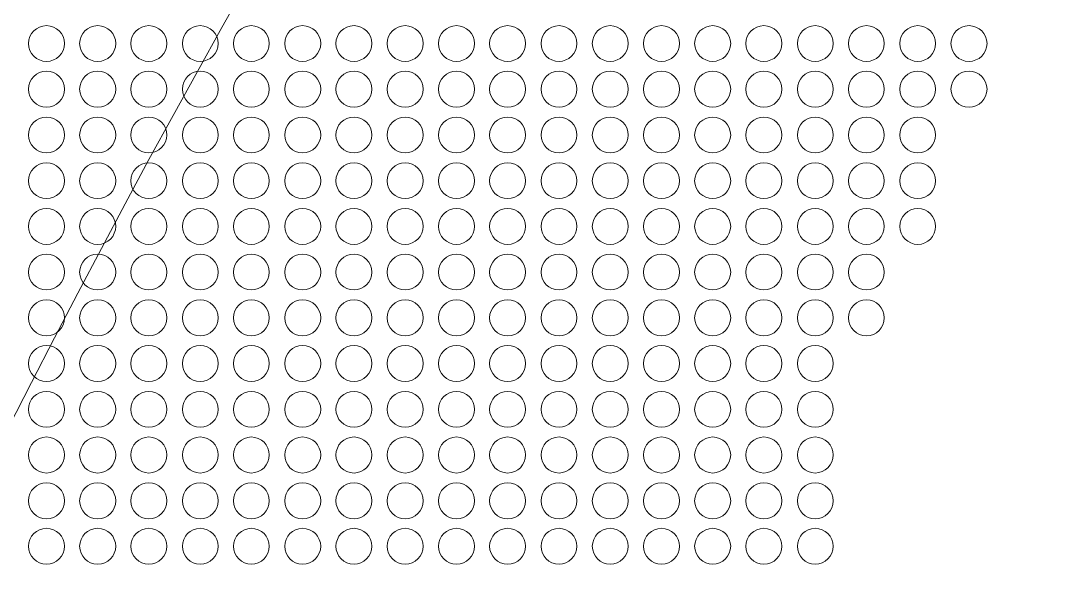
# Model space of a CAD drawing. Header units: inches. Extents: x 243 to 900, y -519 to -86.
# Drawn here: x 422 to 472.1, y -365.4 to -339 of the extents above; entities that cross this region are included whole.
import ezdxf

# ---------------------------------------------------------------- set-up
doc = ezdxf.new("R2010")
doc.units = ezdxf.units.IN
doc.header["$MEASUREMENT"] = 0
doc.layers.add('Layer 1', color=7, linetype='Continuous')

# ---------------------------------------------------------------- blocks, each defined once
blk = doc.blocks.new('block 3')
at = {"layer": 'Layer 1', "lineweight": 0}
blk.add_open_spline([(898.138, -484.267), (898.138, -494.991), (889.368, -503.763), (878.645, -503.763), (878.645, -503.763), (266.12, -503.763), (266.12, -503.763), (255.397, -503.763), (246.624, -494.991), (246.624, -484.267), (246.624, -484.267), (246.624, -108.507), (246.624, -108.507), (246.624, -97.783), (255.397, -89.011), (266.12, -89.011), (266.12, -89.011), (878.645, -89.011), (878.645, -89.011), (889.368, -89.011), (898.138, -97.783), (898.138, -108.507), (898.138, -108.507), (898.138, -484.267), (898.138, -484.267)], degree=3, knots=[0, 0, 0, 0, 1, 1, 1, 2, 2, 2, 3, 3, 3, 4, 4, 4, 5, 5, 5, 6, 6, 6, 7, 7, 7, 8, 8, 8, 8], dxfattribs=at)
blk = doc.blocks.new('block 2')
at = {"layer": 'Layer 1'}
blk.add_blockref('block 3', (0, 0), dxfattribs=at)
blk = doc.blocks.new('block 97')
at = {"layer": 'Layer 1', "lineweight": 0}
for points in [[(424.137, -340.055), (424.137, -340.543), (423.744, -340.924), (423.27, -340.924), (422.781, -340.924), (422.401, -340.543), (422.401, -340.055), (422.401, -339.581), (422.781, -339.2), (423.27, -339.2), (423.744, -339.2), (424.137, -339.581), (424.137, -340.055)], [(426.612, -340.055), (426.612, -340.543), (426.231, -340.924), (425.742, -340.924), (425.253, -340.924), (424.872, -340.543), (424.872, -340.055), (424.872, -339.581), (425.253, -339.2), (425.742, -339.2), (426.231, -339.2), (426.612, -339.581), (426.612, -340.055)], [(429.084, -340.055), (429.084, -340.543), (428.701, -340.924), (428.211, -340.924), (427.741, -340.924), (427.344, -340.543), (427.344, -340.055), (427.344, -339.581), (427.741, -339.2), (428.211, -339.2), (428.701, -339.2), (429.084, -339.581), (429.084, -340.055)], [(431.556, -340.055), (431.556, -340.543), (431.173, -340.924), (430.686, -340.924), (430.213, -340.924), (429.832, -340.543), (429.832, -340.055), (429.832, -339.581), (430.213, -339.2), (430.686, -339.2), (431.173, -339.2), (431.556, -339.581), (431.556, -340.055)], [(434.028, -340.055), (434.028, -340.543), (433.645, -340.924), (433.156, -340.924), (432.685, -340.924), (432.304, -340.543), (432.304, -340.055), (432.304, -339.581), (432.685, -339.2), (433.156, -339.2), (433.645, -339.2), (434.028, -339.581), (434.028, -340.055)], [(436.513, -340.055), (436.513, -340.543), (436.119, -340.924), (435.628, -340.924), (435.16, -340.924), (434.774, -340.543), (434.774, -340.055), (434.774, -339.581), (435.16, -339.2), (435.628, -339.2), (436.119, -339.2), (436.513, -339.581), (436.513, -340.055)], [(438.985, -340.055), (438.985, -340.543), (438.589, -340.924), (438.118, -340.924), (437.629, -340.924), (437.246, -340.543), (437.246, -340.055), (437.246, -339.581), (437.629, -339.2), (438.118, -339.2), (438.589, -339.2), (438.985, -339.581), (438.985, -340.055)], [(441.457, -340.055), (441.457, -340.543), (441.061, -340.924), (440.59, -340.924), (440.114, -340.924), (439.72, -340.543), (439.72, -340.055), (439.72, -339.581), (440.114, -339.2), (440.59, -339.2), (441.061, -339.2), (441.457, -339.581), (441.457, -340.055)], [(443.932, -340.055), (443.932, -340.543), (443.549, -340.924), (443.059, -340.924), (442.589, -340.924), (442.19, -340.543), (442.19, -340.055), (442.19, -339.581), (442.589, -339.2), (443.059, -339.2), (443.549, -339.2), (443.932, -339.581), (443.932, -340.055)], [(446.404, -340.055), (446.404, -340.543), (446.021, -340.924), (445.534, -340.924), (445.061, -340.924), (444.664, -340.543), (444.664, -340.055), (444.664, -339.581), (445.061, -339.2), (445.534, -339.2), (446.021, -339.2), (446.404, -339.581), (446.404, -340.055)], [(448.873, -340.055), (448.873, -340.543), (448.493, -340.924), (448.019, -340.924), (447.53, -340.924), (447.15, -340.543), (447.15, -340.055), (447.15, -339.581), (447.53, -339.2), (448.019, -339.2), (448.493, -339.2), (448.873, -339.581), (448.873, -340.055)], [(451.361, -340.055), (451.361, -340.543), (450.964, -340.924), (450.491, -340.924), (450.005, -340.924), (449.624, -340.543), (449.624, -340.055), (449.624, -339.581), (450.005, -339.2), (450.491, -339.2), (450.964, -339.2), (451.361, -339.581), (451.361, -340.055)], [(453.836, -340.055), (453.836, -340.543), (453.436, -340.924), (452.966, -340.924), (452.493, -340.924), (452.093, -340.543), (452.093, -340.055), (452.093, -339.581), (452.493, -339.2), (452.966, -339.2), (453.436, -339.2), (453.836, -339.581), (453.836, -340.055)], [(456.305, -340.055), (456.305, -340.543), (455.909, -340.924), (455.435, -340.924), (454.962, -340.924), (454.565, -340.543), (454.565, -340.055), (454.565, -339.581), (454.962, -339.2), (455.435, -339.2), (455.909, -339.2), (456.305, -339.581), (456.305, -340.055)], [(458.777, -340.055), (458.777, -340.543), (458.394, -340.924), (457.907, -340.924), (457.437, -340.924), (457.037, -340.543), (457.037, -340.055), (457.037, -339.581), (457.437, -339.2), (457.907, -339.2), (458.394, -339.2), (458.777, -339.581), (458.777, -340.055)], [(461.249, -340.055), (461.249, -340.543), (460.871, -340.924), (460.382, -340.924), (459.906, -340.924), (459.525, -340.543), (459.525, -340.055), (459.525, -339.581), (459.906, -339.2), (460.382, -339.2), (460.871, -339.2), (461.249, -339.581), (461.249, -340.055)], [(463.719, -340.055), (463.719, -340.543), (463.338, -340.924), (462.867, -340.924), (462.378, -340.924), (461.997, -340.543), (461.997, -340.055), (461.997, -339.581), (462.378, -339.2), (462.867, -339.2), (463.338, -339.2), (463.719, -339.581), (463.719, -340.055)], [(466.193, -340.055), (466.193, -340.543), (465.815, -340.924), (465.339, -340.924), (464.853, -340.924), (464.472, -340.543), (464.472, -340.055), (464.472, -339.581), (464.853, -339.2), (465.339, -339.2), (465.815, -339.2), (466.193, -339.581), (466.193, -340.055)], [(468.681, -340.055), (468.681, -340.543), (468.284, -340.924), (467.811, -340.924), (467.322, -340.924), (466.941, -340.543), (466.941, -340.055), (466.941, -339.581), (467.322, -339.2), (467.811, -339.2), (468.284, -339.2), (468.681, -339.581), (468.681, -340.055)]]:
    blk.add_open_spline(points, degree=3, knots=[0, 0, 0, 0, 1, 1, 1, 2, 2, 2, 3, 3, 3, 4, 4, 4, 4], dxfattribs=at)
blk = doc.blocks.new('block 98')
at = {"layer": 'Layer 1', "lineweight": 0}
for points in [[(424.137, -342.266), (424.137, -342.739), (423.744, -343.137), (423.27, -343.137), (422.781, -343.137), (422.401, -342.739), (422.401, -342.266), (422.401, -341.792), (422.781, -341.397), (423.27, -341.397), (423.744, -341.397), (424.137, -341.792), (424.137, -342.266)], [(426.612, -342.266), (426.612, -342.739), (426.231, -343.137), (425.742, -343.137), (425.253, -343.137), (424.872, -342.739), (424.872, -342.266), (424.872, -341.792), (425.253, -341.397), (425.742, -341.397), (426.231, -341.397), (426.612, -341.792), (426.612, -342.266)], [(429.084, -342.266), (429.084, -342.739), (428.701, -343.137), (428.211, -343.137), (427.741, -343.137), (427.344, -342.739), (427.344, -342.266), (427.344, -341.792), (427.741, -341.397), (428.211, -341.397), (428.701, -341.397), (429.084, -341.792), (429.084, -342.266)], [(431.556, -342.266), (431.556, -342.739), (431.173, -343.137), (430.686, -343.137), (430.213, -343.137), (429.832, -342.739), (429.832, -342.266), (429.832, -341.792), (430.213, -341.397), (430.686, -341.397), (431.173, -341.397), (431.556, -341.792), (431.556, -342.266)], [(434.028, -342.266), (434.028, -342.739), (433.645, -343.137), (433.156, -343.137), (432.685, -343.137), (432.304, -342.739), (432.304, -342.266), (432.304, -341.792), (432.685, -341.397), (433.156, -341.397), (433.645, -341.397), (434.028, -341.792), (434.028, -342.266)], [(436.513, -342.266), (436.513, -342.739), (436.119, -343.137), (435.628, -343.137), (435.16, -343.137), (434.774, -342.739), (434.774, -342.266), (434.774, -341.792), (435.16, -341.397), (435.628, -341.397), (436.119, -341.397), (436.513, -341.792), (436.513, -342.266)], [(438.985, -342.266), (438.985, -342.739), (438.589, -343.137), (438.118, -343.137), (437.629, -343.137), (437.246, -342.739), (437.246, -342.266), (437.246, -341.792), (437.629, -341.397), (438.118, -341.397), (438.589, -341.397), (438.985, -341.792), (438.985, -342.266)], [(441.457, -342.266), (441.457, -342.739), (441.061, -343.137), (440.59, -343.137), (440.114, -343.137), (439.72, -342.739), (439.72, -342.266), (439.72, -341.792), (440.114, -341.397), (440.59, -341.397), (441.061, -341.397), (441.457, -341.792), (441.457, -342.266)], [(443.932, -342.266), (443.932, -342.739), (443.549, -343.137), (443.059, -343.137), (442.589, -343.137), (442.19, -342.739), (442.19, -342.266), (442.19, -341.792), (442.589, -341.397), (443.059, -341.397), (443.549, -341.397), (443.932, -341.792), (443.932, -342.266)], [(446.404, -342.266), (446.404, -342.739), (446.021, -343.137), (445.534, -343.137), (445.061, -343.137), (444.664, -342.739), (444.664, -342.266), (444.664, -341.792), (445.061, -341.397), (445.534, -341.397), (446.021, -341.397), (446.404, -341.792), (446.404, -342.266)], [(448.873, -342.266), (448.873, -342.739), (448.493, -343.137), (448.019, -343.137), (447.53, -343.137), (447.15, -342.739), (447.15, -342.266), (447.15, -341.792), (447.53, -341.397), (448.019, -341.397), (448.493, -341.397), (448.873, -341.792), (448.873, -342.266)], [(451.361, -342.266), (451.361, -342.739), (450.964, -343.137), (450.491, -343.137), (450.005, -343.137), (449.624, -342.739), (449.624, -342.266), (449.624, -341.792), (450.005, -341.397), (450.491, -341.397), (450.964, -341.397), (451.361, -341.792), (451.361, -342.266)], [(453.836, -342.266), (453.836, -342.739), (453.436, -343.137), (452.966, -343.137), (452.493, -343.137), (452.093, -342.739), (452.093, -342.266), (452.093, -341.792), (452.493, -341.397), (452.966, -341.397), (453.436, -341.397), (453.836, -341.792), (453.836, -342.266)], [(456.305, -342.266), (456.305, -342.739), (455.909, -343.137), (455.435, -343.137), (454.962, -343.137), (454.565, -342.739), (454.565, -342.266), (454.565, -341.792), (454.962, -341.397), (455.435, -341.397), (455.909, -341.397), (456.305, -341.792), (456.305, -342.266)], [(458.777, -342.266), (458.777, -342.739), (458.394, -343.137), (457.907, -343.137), (457.437, -343.137), (457.037, -342.739), (457.037, -342.266), (457.037, -341.792), (457.437, -341.397), (457.907, -341.397), (458.394, -341.397), (458.777, -341.792), (458.777, -342.266)], [(461.249, -342.266), (461.249, -342.739), (460.871, -343.137), (460.382, -343.137), (459.906, -343.137), (459.525, -342.739), (459.525, -342.266), (459.525, -341.792), (459.906, -341.397), (460.382, -341.397), (460.871, -341.397), (461.249, -341.792), (461.249, -342.266)], [(463.719, -342.266), (463.719, -342.739), (463.338, -343.137), (462.867, -343.137), (462.378, -343.137), (461.997, -342.739), (461.997, -342.266), (461.997, -341.792), (462.378, -341.397), (462.867, -341.397), (463.338, -341.397), (463.719, -341.792), (463.719, -342.266)], [(466.193, -342.266), (466.193, -342.739), (465.815, -343.137), (465.339, -343.137), (464.853, -343.137), (464.472, -342.739), (464.472, -342.266), (464.472, -341.792), (464.853, -341.397), (465.339, -341.397), (465.815, -341.397), (466.193, -341.792), (466.193, -342.266)], [(468.681, -342.266), (468.681, -342.739), (468.284, -343.137), (467.811, -343.137), (467.322, -343.137), (466.941, -342.739), (466.941, -342.266), (466.941, -341.792), (467.322, -341.397), (467.811, -341.397), (468.284, -341.397), (468.681, -341.792), (468.681, -342.266)]]:
    blk.add_open_spline(points, degree=3, knots=[0, 0, 0, 0, 1, 1, 1, 2, 2, 2, 3, 3, 3, 4, 4, 4, 4], dxfattribs=at)
blk = doc.blocks.new('block 99')
at = {"layer": 'Layer 1', "lineweight": 0}
for points in [[(424.137, -344.479), (424.137, -344.955), (423.744, -345.333), (423.27, -345.333), (422.781, -345.333), (422.401, -344.955), (422.401, -344.479), (422.401, -343.991), (422.781, -343.612), (423.27, -343.612), (423.744, -343.612), (424.137, -343.991), (424.137, -344.479)], [(426.612, -344.479), (426.612, -344.955), (426.231, -345.333), (425.742, -345.333), (425.253, -345.333), (424.872, -344.955), (424.872, -344.479), (424.872, -343.991), (425.253, -343.612), (425.742, -343.612), (426.231, -343.612), (426.612, -343.991), (426.612, -344.479)], [(429.084, -344.479), (429.084, -344.955), (428.701, -345.333), (428.211, -345.333), (427.741, -345.333), (427.344, -344.955), (427.344, -344.479), (427.344, -343.991), (427.741, -343.612), (428.211, -343.612), (428.701, -343.612), (429.084, -343.991), (429.084, -344.479)], [(431.556, -344.479), (431.556, -344.955), (431.173, -345.333), (430.686, -345.333), (430.213, -345.333), (429.832, -344.955), (429.832, -344.479), (429.832, -343.991), (430.213, -343.612), (430.686, -343.612), (431.173, -343.612), (431.556, -343.991), (431.556, -344.479)], [(434.028, -344.479), (434.028, -344.955), (433.645, -345.333), (433.156, -345.333), (432.685, -345.333), (432.304, -344.955), (432.304, -344.479), (432.304, -343.991), (432.685, -343.612), (433.156, -343.612), (433.645, -343.612), (434.028, -343.991), (434.028, -344.479)], [(436.513, -344.479), (436.513, -344.955), (436.119, -345.333), (435.628, -345.333), (435.16, -345.333), (434.774, -344.955), (434.774, -344.479), (434.774, -343.991), (435.16, -343.612), (435.628, -343.612), (436.119, -343.612), (436.513, -343.991), (436.513, -344.479)], [(438.985, -344.479), (438.985, -344.955), (438.589, -345.333), (438.118, -345.333), (437.629, -345.333), (437.246, -344.955), (437.246, -344.479), (437.246, -343.991), (437.629, -343.612), (438.118, -343.612), (438.589, -343.612), (438.985, -343.991), (438.985, -344.479)], [(441.457, -344.479), (441.457, -344.955), (441.061, -345.333), (440.59, -345.333), (440.114, -345.333), (439.72, -344.955), (439.72, -344.479), (439.72, -343.991), (440.114, -343.612), (440.59, -343.612), (441.061, -343.612), (441.457, -343.991), (441.457, -344.479)], [(443.932, -344.479), (443.932, -344.955), (443.549, -345.333), (443.059, -345.333), (442.589, -345.333), (442.19, -344.955), (442.19, -344.479), (442.19, -343.991), (442.589, -343.612), (443.059, -343.612), (443.549, -343.612), (443.932, -343.991), (443.932, -344.479)], [(446.404, -344.479), (446.404, -344.955), (446.021, -345.333), (445.534, -345.333), (445.061, -345.333), (444.664, -344.955), (444.664, -344.479), (444.664, -343.991), (445.061, -343.612), (445.534, -343.612), (446.021, -343.612), (446.404, -343.991), (446.404, -344.479)], [(448.873, -344.479), (448.873, -344.955), (448.493, -345.333), (448.019, -345.333), (447.53, -345.333), (447.15, -344.955), (447.15, -344.479), (447.15, -343.991), (447.53, -343.612), (448.019, -343.612), (448.493, -343.612), (448.873, -343.991), (448.873, -344.479)], [(451.361, -344.479), (451.361, -344.955), (450.964, -345.333), (450.491, -345.333), (450.005, -345.333), (449.624, -344.955), (449.624, -344.479), (449.624, -343.991), (450.005, -343.612), (450.491, -343.612), (450.964, -343.612), (451.361, -343.991), (451.361, -344.479)], [(453.836, -344.479), (453.836, -344.955), (453.436, -345.333), (452.966, -345.333), (452.493, -345.333), (452.093, -344.955), (452.093, -344.479), (452.093, -343.991), (452.493, -343.612), (452.966, -343.612), (453.436, -343.612), (453.836, -343.991), (453.836, -344.479)], [(456.305, -344.479), (456.305, -344.955), (455.909, -345.333), (455.435, -345.333), (454.962, -345.333), (454.565, -344.955), (454.565, -344.479), (454.565, -343.991), (454.962, -343.612), (455.435, -343.612), (455.909, -343.612), (456.305, -343.991), (456.305, -344.479)], [(458.777, -344.479), (458.777, -344.955), (458.394, -345.333), (457.907, -345.333), (457.437, -345.333), (457.037, -344.955), (457.037, -344.479), (457.037, -343.991), (457.437, -343.612), (457.907, -343.612), (458.394, -343.612), (458.777, -343.991), (458.777, -344.479)], [(461.249, -344.479), (461.249, -344.955), (460.871, -345.333), (460.382, -345.333), (459.906, -345.333), (459.525, -344.955), (459.525, -344.479), (459.525, -343.991), (459.906, -343.612), (460.382, -343.612), (460.871, -343.612), (461.249, -343.991), (461.249, -344.479)], [(463.719, -344.479), (463.719, -344.955), (463.338, -345.333), (462.867, -345.333), (462.378, -345.333), (461.997, -344.955), (461.997, -344.479), (461.997, -343.991), (462.378, -343.612), (462.867, -343.612), (463.338, -343.612), (463.719, -343.991), (463.719, -344.479)], [(466.193, -344.479), (466.193, -344.955), (465.815, -345.333), (465.339, -345.333), (464.853, -345.333), (464.472, -344.955), (464.472, -344.479), (464.472, -343.991), (464.853, -343.612), (465.339, -343.612), (465.815, -343.612), (466.193, -343.991), (466.193, -344.479)]]:
    blk.add_open_spline(points, degree=3, knots=[0, 0, 0, 0, 1, 1, 1, 2, 2, 2, 3, 3, 3, 4, 4, 4, 4], dxfattribs=at)
blk = doc.blocks.new('block 100')
at = {"layer": 'Layer 1', "lineweight": 0}
for points in [[(424.137, -346.693), (424.137, -347.165), (423.744, -347.547), (423.27, -347.547), (422.781, -347.547), (422.401, -347.165), (422.401, -346.693), (422.401, -346.204), (422.781, -345.823), (423.27, -345.823), (423.744, -345.823), (424.137, -346.204), (424.137, -346.693)], [(426.612, -346.693), (426.612, -347.165), (426.231, -347.547), (425.742, -347.547), (425.253, -347.547), (424.872, -347.165), (424.872, -346.693), (424.872, -346.204), (425.253, -345.823), (425.742, -345.823), (426.231, -345.823), (426.612, -346.204), (426.612, -346.693)], [(429.084, -346.693), (429.084, -347.165), (428.701, -347.547), (428.211, -347.547), (427.741, -347.547), (427.344, -347.165), (427.344, -346.693), (427.344, -346.204), (427.741, -345.823), (428.211, -345.823), (428.701, -345.823), (429.084, -346.204), (429.084, -346.693)], [(431.556, -346.693), (431.556, -347.165), (431.173, -347.547), (430.686, -347.547), (430.213, -347.547), (429.832, -347.165), (429.832, -346.693), (429.832, -346.204), (430.213, -345.823), (430.686, -345.823), (431.173, -345.823), (431.556, -346.204), (431.556, -346.693)], [(434.028, -346.693), (434.028, -347.165), (433.645, -347.547), (433.156, -347.547), (432.685, -347.547), (432.304, -347.165), (432.304, -346.693), (432.304, -346.204), (432.685, -345.823), (433.156, -345.823), (433.645, -345.823), (434.028, -346.204), (434.028, -346.693)], [(436.513, -346.693), (436.513, -347.165), (436.119, -347.547), (435.628, -347.547), (435.16, -347.547), (434.774, -347.165), (434.774, -346.693), (434.774, -346.204), (435.16, -345.823), (435.628, -345.823), (436.119, -345.823), (436.513, -346.204), (436.513, -346.693)], [(438.985, -346.693), (438.985, -347.165), (438.589, -347.547), (438.118, -347.547), (437.629, -347.547), (437.246, -347.165), (437.246, -346.693), (437.246, -346.204), (437.629, -345.823), (438.118, -345.823), (438.589, -345.823), (438.985, -346.204), (438.985, -346.693)], [(441.457, -346.693), (441.457, -347.165), (441.061, -347.547), (440.59, -347.547), (440.114, -347.547), (439.72, -347.165), (439.72, -346.693), (439.72, -346.204), (440.114, -345.823), (440.59, -345.823), (441.061, -345.823), (441.457, -346.204), (441.457, -346.693)], [(443.932, -346.693), (443.932, -347.165), (443.549, -347.547), (443.059, -347.547), (442.589, -347.547), (442.19, -347.165), (442.19, -346.693), (442.19, -346.204), (442.589, -345.823), (443.059, -345.823), (443.549, -345.823), (443.932, -346.204), (443.932, -346.693)], [(446.404, -346.693), (446.404, -347.165), (446.021, -347.547), (445.534, -347.547), (445.061, -347.547), (444.664, -347.165), (444.664, -346.693), (444.664, -346.204), (445.061, -345.823), (445.534, -345.823), (446.021, -345.823), (446.404, -346.204), (446.404, -346.693)], [(448.873, -346.693), (448.873, -347.165), (448.493, -347.547), (448.019, -347.547), (447.53, -347.547), (447.15, -347.165), (447.15, -346.693), (447.15, -346.204), (447.53, -345.823), (448.019, -345.823), (448.493, -345.823), (448.873, -346.204), (448.873, -346.693)], [(451.361, -346.693), (451.361, -347.165), (450.964, -347.547), (450.491, -347.547), (450.005, -347.547), (449.624, -347.165), (449.624, -346.693), (449.624, -346.204), (450.005, -345.823), (450.491, -345.823), (450.964, -345.823), (451.361, -346.204), (451.361, -346.693)], [(453.836, -346.693), (453.836, -347.165), (453.436, -347.547), (452.966, -347.547), (452.493, -347.547), (452.093, -347.165), (452.093, -346.693), (452.093, -346.204), (452.493, -345.823), (452.966, -345.823), (453.436, -345.823), (453.836, -346.204), (453.836, -346.693)], [(456.305, -346.693), (456.305, -347.165), (455.909, -347.547), (455.435, -347.547), (454.962, -347.547), (454.565, -347.165), (454.565, -346.693), (454.565, -346.204), (454.962, -345.823), (455.435, -345.823), (455.909, -345.823), (456.305, -346.204), (456.305, -346.693)], [(458.777, -346.693), (458.777, -347.165), (458.394, -347.547), (457.907, -347.547), (457.437, -347.547), (457.037, -347.165), (457.037, -346.693), (457.037, -346.204), (457.437, -345.823), (457.907, -345.823), (458.394, -345.823), (458.777, -346.204), (458.777, -346.693)], [(461.249, -346.693), (461.249, -347.165), (460.871, -347.547), (460.382, -347.547), (459.906, -347.547), (459.525, -347.165), (459.525, -346.693), (459.525, -346.204), (459.906, -345.823), (460.382, -345.823), (460.871, -345.823), (461.249, -346.204), (461.249, -346.693)], [(463.719, -346.693), (463.719, -347.165), (463.338, -347.547), (462.867, -347.547), (462.378, -347.547), (461.997, -347.165), (461.997, -346.693), (461.997, -346.204), (462.378, -345.823), (462.867, -345.823), (463.338, -345.823), (463.719, -346.204), (463.719, -346.693)], [(466.193, -346.693), (466.193, -347.165), (465.815, -347.547), (465.339, -347.547), (464.853, -347.547), (464.472, -347.165), (464.472, -346.693), (464.472, -346.204), (464.853, -345.823), (465.339, -345.823), (465.815, -345.823), (466.193, -346.204), (466.193, -346.693)]]:
    blk.add_open_spline(points, degree=3, knots=[0, 0, 0, 0, 1, 1, 1, 2, 2, 2, 3, 3, 3, 4, 4, 4, 4], dxfattribs=at)
blk = doc.blocks.new('block 101')
at = {"layer": 'Layer 1', "lineweight": 0}
for points in [[(424.137, -348.889), (424.137, -349.36), (423.744, -349.758), (423.27, -349.758), (422.781, -349.758), (422.401, -349.36), (422.401, -348.889), (422.401, -348.414), (422.781, -348.019), (423.27, -348.019), (423.744, -348.019), (424.137, -348.414), (424.137, -348.889)], [(426.612, -348.889), (426.612, -349.36), (426.231, -349.758), (425.742, -349.758), (425.253, -349.758), (424.872, -349.36), (424.872, -348.889), (424.872, -348.414), (425.253, -348.019), (425.742, -348.019), (426.231, -348.019), (426.612, -348.414), (426.612, -348.889)], [(429.084, -348.889), (429.084, -349.36), (428.701, -349.758), (428.211, -349.758), (427.741, -349.758), (427.344, -349.36), (427.344, -348.889), (427.344, -348.414), (427.741, -348.019), (428.211, -348.019), (428.701, -348.019), (429.084, -348.414), (429.084, -348.889)], [(431.556, -348.889), (431.556, -349.36), (431.173, -349.758), (430.686, -349.758), (430.213, -349.758), (429.832, -349.36), (429.832, -348.889), (429.832, -348.414), (430.213, -348.019), (430.686, -348.019), (431.173, -348.019), (431.556, -348.414), (431.556, -348.889)], [(434.028, -348.889), (434.028, -349.36), (433.645, -349.758), (433.156, -349.758), (432.685, -349.758), (432.304, -349.36), (432.304, -348.889), (432.304, -348.414), (432.685, -348.019), (433.156, -348.019), (433.645, -348.019), (434.028, -348.414), (434.028, -348.889)], [(436.513, -348.889), (436.513, -349.36), (436.119, -349.758), (435.628, -349.758), (435.16, -349.758), (434.774, -349.36), (434.774, -348.889), (434.774, -348.414), (435.16, -348.019), (435.628, -348.019), (436.119, -348.019), (436.513, -348.414), (436.513, -348.889)], [(438.985, -348.889), (438.985, -349.36), (438.589, -349.758), (438.118, -349.758), (437.629, -349.758), (437.246, -349.36), (437.246, -348.889), (437.246, -348.414), (437.629, -348.019), (438.118, -348.019), (438.589, -348.019), (438.985, -348.414), (438.985, -348.889)], [(441.457, -348.889), (441.457, -349.36), (441.061, -349.758), (440.59, -349.758), (440.114, -349.758), (439.72, -349.36), (439.72, -348.889), (439.72, -348.414), (440.114, -348.019), (440.59, -348.019), (441.061, -348.019), (441.457, -348.414), (441.457, -348.889)], [(443.932, -348.889), (443.932, -349.36), (443.549, -349.758), (443.059, -349.758), (442.589, -349.758), (442.19, -349.36), (442.19, -348.889), (442.19, -348.414), (442.589, -348.019), (443.059, -348.019), (443.549, -348.019), (443.932, -348.414), (443.932, -348.889)], [(446.404, -348.889), (446.404, -349.36), (446.021, -349.758), (445.534, -349.758), (445.061, -349.758), (444.664, -349.36), (444.664, -348.889), (444.664, -348.414), (445.061, -348.019), (445.534, -348.019), (446.021, -348.019), (446.404, -348.414), (446.404, -348.889)], [(448.873, -348.889), (448.873, -349.36), (448.493, -349.758), (448.019, -349.758), (447.53, -349.758), (447.15, -349.36), (447.15, -348.889), (447.15, -348.414), (447.53, -348.019), (448.019, -348.019), (448.493, -348.019), (448.873, -348.414), (448.873, -348.889)], [(451.361, -348.889), (451.361, -349.36), (450.964, -349.758), (450.491, -349.758), (450.005, -349.758), (449.624, -349.36), (449.624, -348.889), (449.624, -348.414), (450.005, -348.019), (450.491, -348.019), (450.964, -348.019), (451.361, -348.414), (451.361, -348.889)], [(453.836, -348.889), (453.836, -349.36), (453.436, -349.758), (452.966, -349.758), (452.493, -349.758), (452.093, -349.36), (452.093, -348.889), (452.093, -348.414), (452.493, -348.019), (452.966, -348.019), (453.436, -348.019), (453.836, -348.414), (453.836, -348.889)], [(456.305, -348.889), (456.305, -349.36), (455.909, -349.758), (455.435, -349.758), (454.962, -349.758), (454.565, -349.36), (454.565, -348.889), (454.565, -348.414), (454.962, -348.019), (455.435, -348.019), (455.909, -348.019), (456.305, -348.414), (456.305, -348.889)], [(458.777, -348.889), (458.777, -349.36), (458.394, -349.758), (457.907, -349.758), (457.437, -349.758), (457.037, -349.36), (457.037, -348.889), (457.037, -348.414), (457.437, -348.019), (457.907, -348.019), (458.394, -348.019), (458.777, -348.414), (458.777, -348.889)], [(461.249, -348.889), (461.249, -349.36), (460.871, -349.758), (460.382, -349.758), (459.906, -349.758), (459.525, -349.36), (459.525, -348.889), (459.525, -348.414), (459.906, -348.019), (460.382, -348.019), (460.871, -348.019), (461.249, -348.414), (461.249, -348.889)], [(463.719, -348.889), (463.719, -349.36), (463.338, -349.758), (462.867, -349.758), (462.378, -349.758), (461.997, -349.36), (461.997, -348.889), (461.997, -348.414), (462.378, -348.019), (462.867, -348.019), (463.338, -348.019), (463.719, -348.414), (463.719, -348.889)], [(466.193, -348.889), (466.193, -349.36), (465.815, -349.758), (465.339, -349.758), (464.853, -349.758), (464.472, -349.36), (464.472, -348.889), (464.472, -348.414), (464.853, -348.019), (465.339, -348.019), (465.815, -348.019), (466.193, -348.414), (466.193, -348.889)]]:
    blk.add_open_spline(points, degree=3, knots=[0, 0, 0, 0, 1, 1, 1, 2, 2, 2, 3, 3, 3, 4, 4, 4, 4], dxfattribs=at)
blk = doc.blocks.new('block 102')
at = {"layer": 'Layer 1', "lineweight": 0}
for points in [[(424.137, -351.1), (424.137, -351.575), (423.744, -351.957), (423.27, -351.957), (422.781, -351.957), (422.401, -351.575), (422.401, -351.1), (422.401, -350.612), (422.781, -350.234), (423.27, -350.234), (423.744, -350.234), (424.137, -350.612), (424.137, -351.1)], [(426.612, -351.1), (426.612, -351.575), (426.231, -351.957), (425.742, -351.957), (425.253, -351.957), (424.872, -351.575), (424.872, -351.1), (424.872, -350.612), (425.253, -350.234), (425.742, -350.234), (426.231, -350.234), (426.612, -350.612), (426.612, -351.1)], [(429.084, -351.1), (429.084, -351.575), (428.701, -351.957), (428.211, -351.957), (427.741, -351.957), (427.344, -351.575), (427.344, -351.1), (427.344, -350.612), (427.741, -350.234), (428.211, -350.234), (428.701, -350.234), (429.084, -350.612), (429.084, -351.1)], [(431.556, -351.1), (431.556, -351.575), (431.173, -351.957), (430.686, -351.957), (430.213, -351.957), (429.832, -351.575), (429.832, -351.1), (429.832, -350.612), (430.213, -350.234), (430.686, -350.234), (431.173, -350.234), (431.556, -350.612), (431.556, -351.1)], [(434.028, -351.1), (434.028, -351.575), (433.645, -351.957), (433.156, -351.957), (432.685, -351.957), (432.304, -351.575), (432.304, -351.1), (432.304, -350.612), (432.685, -350.234), (433.156, -350.234), (433.645, -350.234), (434.028, -350.612), (434.028, -351.1)], [(436.513, -351.1), (436.513, -351.575), (436.119, -351.957), (435.628, -351.957), (435.16, -351.957), (434.774, -351.575), (434.774, -351.1), (434.774, -350.612), (435.16, -350.234), (435.628, -350.234), (436.119, -350.234), (436.513, -350.612), (436.513, -351.1)], [(438.985, -351.1), (438.985, -351.575), (438.589, -351.957), (438.118, -351.957), (437.629, -351.957), (437.246, -351.575), (437.246, -351.1), (437.246, -350.612), (437.629, -350.234), (438.118, -350.234), (438.589, -350.234), (438.985, -350.612), (438.985, -351.1)], [(441.457, -351.1), (441.457, -351.575), (441.061, -351.957), (440.59, -351.957), (440.114, -351.957), (439.72, -351.575), (439.72, -351.1), (439.72, -350.612), (440.114, -350.234), (440.59, -350.234), (441.061, -350.234), (441.457, -350.612), (441.457, -351.1)], [(443.932, -351.1), (443.932, -351.575), (443.549, -351.957), (443.059, -351.957), (442.589, -351.957), (442.19, -351.575), (442.19, -351.1), (442.19, -350.612), (442.589, -350.234), (443.059, -350.234), (443.549, -350.234), (443.932, -350.612), (443.932, -351.1)], [(446.404, -351.1), (446.404, -351.575), (446.021, -351.957), (445.534, -351.957), (445.061, -351.957), (444.664, -351.575), (444.664, -351.1), (444.664, -350.612), (445.061, -350.234), (445.534, -350.234), (446.021, -350.234), (446.404, -350.612), (446.404, -351.1)], [(448.873, -351.1), (448.873, -351.575), (448.493, -351.957), (448.019, -351.957), (447.53, -351.957), (447.15, -351.575), (447.15, -351.1), (447.15, -350.612), (447.53, -350.234), (448.019, -350.234), (448.493, -350.234), (448.873, -350.612), (448.873, -351.1)], [(451.361, -351.1), (451.361, -351.575), (450.964, -351.957), (450.491, -351.957), (450.005, -351.957), (449.624, -351.575), (449.624, -351.1), (449.624, -350.612), (450.005, -350.234), (450.491, -350.234), (450.964, -350.234), (451.361, -350.612), (451.361, -351.1)], [(453.836, -351.1), (453.836, -351.575), (453.436, -351.957), (452.966, -351.957), (452.493, -351.957), (452.093, -351.575), (452.093, -351.1), (452.093, -350.612), (452.493, -350.234), (452.966, -350.234), (453.436, -350.234), (453.836, -350.612), (453.836, -351.1)], [(456.305, -351.1), (456.305, -351.575), (455.909, -351.957), (455.435, -351.957), (454.962, -351.957), (454.565, -351.575), (454.565, -351.1), (454.565, -350.612), (454.962, -350.234), (455.435, -350.234), (455.909, -350.234), (456.305, -350.612), (456.305, -351.1)], [(458.777, -351.1), (458.777, -351.575), (458.394, -351.957), (457.907, -351.957), (457.437, -351.957), (457.037, -351.575), (457.037, -351.1), (457.037, -350.612), (457.437, -350.234), (457.907, -350.234), (458.394, -350.234), (458.777, -350.612), (458.777, -351.1)], [(461.249, -351.1), (461.249, -351.575), (460.871, -351.957), (460.382, -351.957), (459.906, -351.957), (459.525, -351.575), (459.525, -351.1), (459.525, -350.612), (459.906, -350.234), (460.382, -350.234), (460.871, -350.234), (461.249, -350.612), (461.249, -351.1)], [(463.719, -351.1), (463.719, -351.575), (463.338, -351.957), (462.867, -351.957), (462.378, -351.957), (461.997, -351.575), (461.997, -351.1), (461.997, -350.612), (462.378, -350.234), (462.867, -350.234), (463.338, -350.234), (463.719, -350.612), (463.719, -351.1)]]:
    blk.add_open_spline(points, degree=3, knots=[0, 0, 0, 0, 1, 1, 1, 2, 2, 2, 3, 3, 3, 4, 4, 4, 4], dxfattribs=at)
blk = doc.blocks.new('block 103')
at = {"layer": 'Layer 1', "lineweight": 0}
for points in [[(424.137, -353.299), (424.137, -353.786), (423.744, -354.17), (423.27, -354.17), (422.781, -354.17), (422.401, -353.786), (422.401, -353.299), (422.401, -352.825), (422.781, -352.43), (423.27, -352.43), (423.744, -352.43), (424.137, -352.825), (424.137, -353.299)], [(426.612, -353.299), (426.612, -353.786), (426.231, -354.17), (425.742, -354.17), (425.253, -354.17), (424.872, -353.786), (424.872, -353.299), (424.872, -352.825), (425.253, -352.43), (425.742, -352.43), (426.231, -352.43), (426.612, -352.825), (426.612, -353.299)], [(429.084, -353.299), (429.084, -353.786), (428.701, -354.17), (428.211, -354.17), (427.741, -354.17), (427.344, -353.786), (427.344, -353.299), (427.344, -352.825), (427.741, -352.43), (428.211, -352.43), (428.701, -352.43), (429.084, -352.825), (429.084, -353.299)], [(431.556, -353.299), (431.556, -353.786), (431.173, -354.17), (430.686, -354.17), (430.213, -354.17), (429.832, -353.786), (429.832, -353.299), (429.832, -352.825), (430.213, -352.43), (430.686, -352.43), (431.173, -352.43), (431.556, -352.825), (431.556, -353.299)], [(434.028, -353.299), (434.028, -353.786), (433.645, -354.17), (433.156, -354.17), (432.685, -354.17), (432.304, -353.786), (432.304, -353.299), (432.304, -352.825), (432.685, -352.43), (433.156, -352.43), (433.645, -352.43), (434.028, -352.825), (434.028, -353.299)], [(436.513, -353.299), (436.513, -353.786), (436.119, -354.17), (435.628, -354.17), (435.16, -354.17), (434.774, -353.786), (434.774, -353.299), (434.774, -352.825), (435.16, -352.43), (435.628, -352.43), (436.119, -352.43), (436.513, -352.825), (436.513, -353.299)], [(438.985, -353.299), (438.985, -353.786), (438.589, -354.17), (438.118, -354.17), (437.629, -354.17), (437.246, -353.786), (437.246, -353.299), (437.246, -352.825), (437.629, -352.43), (438.118, -352.43), (438.589, -352.43), (438.985, -352.825), (438.985, -353.299)], [(441.457, -353.299), (441.457, -353.786), (441.061, -354.17), (440.59, -354.17), (440.114, -354.17), (439.72, -353.786), (439.72, -353.299), (439.72, -352.825), (440.114, -352.43), (440.59, -352.43), (441.061, -352.43), (441.457, -352.825), (441.457, -353.299)], [(443.932, -353.299), (443.932, -353.786), (443.549, -354.17), (443.059, -354.17), (442.589, -354.17), (442.19, -353.786), (442.19, -353.299), (442.19, -352.825), (442.589, -352.43), (443.059, -352.43), (443.549, -352.43), (443.932, -352.825), (443.932, -353.299)], [(446.404, -353.299), (446.404, -353.786), (446.021, -354.17), (445.534, -354.17), (445.061, -354.17), (444.664, -353.786), (444.664, -353.299), (444.664, -352.825), (445.061, -352.43), (445.534, -352.43), (446.021, -352.43), (446.404, -352.825), (446.404, -353.299)], [(448.873, -353.299), (448.873, -353.786), (448.493, -354.17), (448.019, -354.17), (447.53, -354.17), (447.15, -353.786), (447.15, -353.299), (447.15, -352.825), (447.53, -352.43), (448.019, -352.43), (448.493, -352.43), (448.873, -352.825), (448.873, -353.299)], [(451.361, -353.299), (451.361, -353.786), (450.964, -354.17), (450.491, -354.17), (450.005, -354.17), (449.624, -353.786), (449.624, -353.299), (449.624, -352.825), (450.005, -352.43), (450.491, -352.43), (450.964, -352.43), (451.361, -352.825), (451.361, -353.299)], [(453.836, -353.299), (453.836, -353.786), (453.436, -354.17), (452.966, -354.17), (452.493, -354.17), (452.093, -353.786), (452.093, -353.299), (452.093, -352.825), (452.493, -352.43), (452.966, -352.43), (453.436, -352.43), (453.836, -352.825), (453.836, -353.299)], [(456.305, -353.299), (456.305, -353.786), (455.909, -354.17), (455.435, -354.17), (454.962, -354.17), (454.565, -353.786), (454.565, -353.299), (454.565, -352.825), (454.962, -352.43), (455.435, -352.43), (455.909, -352.43), (456.305, -352.825), (456.305, -353.299)], [(458.777, -353.299), (458.777, -353.786), (458.394, -354.17), (457.907, -354.17), (457.437, -354.17), (457.037, -353.786), (457.037, -353.299), (457.037, -352.825), (457.437, -352.43), (457.907, -352.43), (458.394, -352.43), (458.777, -352.825), (458.777, -353.299)], [(461.249, -353.299), (461.249, -353.786), (460.871, -354.17), (460.382, -354.17), (459.906, -354.17), (459.525, -353.786), (459.525, -353.299), (459.525, -352.825), (459.906, -352.43), (460.382, -352.43), (460.871, -352.43), (461.249, -352.825), (461.249, -353.299)], [(463.719, -353.299), (463.719, -353.786), (463.338, -354.17), (462.867, -354.17), (462.378, -354.17), (461.997, -353.786), (461.997, -353.299), (461.997, -352.825), (462.378, -352.43), (462.867, -352.43), (463.338, -352.43), (463.719, -352.825), (463.719, -353.299)]]:
    blk.add_open_spline(points, degree=3, knots=[0, 0, 0, 0, 1, 1, 1, 2, 2, 2, 3, 3, 3, 4, 4, 4, 4], dxfattribs=at)
blk = doc.blocks.new('block 104')
at = {"layer": 'Layer 1', "lineweight": 0}
for points in [[(424.137, -355.511), (424.137, -355.982), (423.744, -356.38), (423.27, -356.38), (422.781, -356.38), (422.401, -355.982), (422.401, -355.511), (422.401, -355.038), (422.781, -354.64), (423.27, -354.64), (423.744, -354.64), (424.137, -355.038), (424.137, -355.511)], [(426.612, -355.511), (426.612, -355.982), (426.231, -356.38), (425.742, -356.38), (425.253, -356.38), (424.872, -355.982), (424.872, -355.511), (424.872, -355.038), (425.253, -354.64), (425.742, -354.64), (426.231, -354.64), (426.612, -355.038), (426.612, -355.511)], [(429.084, -355.511), (429.084, -355.982), (428.701, -356.38), (428.211, -356.38), (427.741, -356.38), (427.344, -355.982), (427.344, -355.511), (427.344, -355.038), (427.741, -354.64), (428.211, -354.64), (428.701, -354.64), (429.084, -355.038), (429.084, -355.511)], [(431.556, -355.511), (431.556, -355.982), (431.173, -356.38), (430.686, -356.38), (430.213, -356.38), (429.832, -355.982), (429.832, -355.511), (429.832, -355.038), (430.213, -354.64), (430.686, -354.64), (431.173, -354.64), (431.556, -355.038), (431.556, -355.511)], [(434.028, -355.511), (434.028, -355.982), (433.645, -356.38), (433.156, -356.38), (432.685, -356.38), (432.304, -355.982), (432.304, -355.511), (432.304, -355.038), (432.685, -354.64), (433.156, -354.64), (433.645, -354.64), (434.028, -355.038), (434.028, -355.511)], [(436.513, -355.511), (436.513, -355.982), (436.119, -356.38), (435.628, -356.38), (435.16, -356.38), (434.774, -355.982), (434.774, -355.511), (434.774, -355.038), (435.16, -354.64), (435.628, -354.64), (436.119, -354.64), (436.513, -355.038), (436.513, -355.511)], [(438.985, -355.511), (438.985, -355.982), (438.589, -356.38), (438.118, -356.38), (437.629, -356.38), (437.246, -355.982), (437.246, -355.511), (437.246, -355.038), (437.629, -354.64), (438.118, -354.64), (438.589, -354.64), (438.985, -355.038), (438.985, -355.511)], [(441.457, -355.511), (441.457, -355.982), (441.061, -356.38), (440.59, -356.38), (440.114, -356.38), (439.72, -355.982), (439.72, -355.511), (439.72, -355.038), (440.114, -354.64), (440.59, -354.64), (441.061, -354.64), (441.457, -355.038), (441.457, -355.511)], [(443.932, -355.511), (443.932, -355.982), (443.549, -356.38), (443.059, -356.38), (442.589, -356.38), (442.19, -355.982), (442.19, -355.511), (442.19, -355.038), (442.589, -354.64), (443.059, -354.64), (443.549, -354.64), (443.932, -355.038), (443.932, -355.511)], [(446.404, -355.511), (446.404, -355.982), (446.021, -356.38), (445.534, -356.38), (445.061, -356.38), (444.664, -355.982), (444.664, -355.511), (444.664, -355.038), (445.061, -354.64), (445.534, -354.64), (446.021, -354.64), (446.404, -355.038), (446.404, -355.511)], [(448.873, -355.511), (448.873, -355.982), (448.493, -356.38), (448.019, -356.38), (447.53, -356.38), (447.15, -355.982), (447.15, -355.511), (447.15, -355.038), (447.53, -354.64), (448.019, -354.64), (448.493, -354.64), (448.873, -355.038), (448.873, -355.511)], [(451.361, -355.511), (451.361, -355.982), (450.964, -356.38), (450.491, -356.38), (450.005, -356.38), (449.624, -355.982), (449.624, -355.511), (449.624, -355.038), (450.005, -354.64), (450.491, -354.64), (450.964, -354.64), (451.361, -355.038), (451.361, -355.511)], [(453.836, -355.511), (453.836, -355.982), (453.436, -356.38), (452.966, -356.38), (452.493, -356.38), (452.093, -355.982), (452.093, -355.511), (452.093, -355.038), (452.493, -354.64), (452.966, -354.64), (453.436, -354.64), (453.836, -355.038), (453.836, -355.511)], [(456.305, -355.511), (456.305, -355.982), (455.909, -356.38), (455.435, -356.38), (454.962, -356.38), (454.565, -355.982), (454.565, -355.511), (454.565, -355.038), (454.962, -354.64), (455.435, -354.64), (455.909, -354.64), (456.305, -355.038), (456.305, -355.511)], [(458.777, -355.511), (458.777, -355.982), (458.394, -356.38), (457.907, -356.38), (457.437, -356.38), (457.037, -355.982), (457.037, -355.511), (457.037, -355.038), (457.437, -354.64), (457.907, -354.64), (458.394, -354.64), (458.777, -355.038), (458.777, -355.511)], [(461.249, -355.511), (461.249, -355.982), (460.871, -356.38), (460.382, -356.38), (459.906, -356.38), (459.525, -355.982), (459.525, -355.511), (459.525, -355.038), (459.906, -354.64), (460.382, -354.64), (460.871, -354.64), (461.249, -355.038), (461.249, -355.511)]]:
    blk.add_open_spline(points, degree=3, knots=[0, 0, 0, 0, 1, 1, 1, 2, 2, 2, 3, 3, 3, 4, 4, 4, 4], dxfattribs=at)
blk = doc.blocks.new('block 105')
at = {"layer": 'Layer 1', "lineweight": 0}
for points in [[(424.137, -357.722), (424.137, -358.198), (423.744, -358.578), (423.27, -358.578), (422.781, -358.578), (422.401, -358.198), (422.401, -357.722), (422.401, -357.237), (422.781, -356.853), (423.27, -356.853), (423.744, -356.853), (424.137, -357.237), (424.137, -357.722)], [(426.612, -357.722), (426.612, -358.198), (426.231, -358.578), (425.742, -358.578), (425.253, -358.578), (424.872, -358.198), (424.872, -357.722), (424.872, -357.237), (425.253, -356.853), (425.742, -356.853), (426.231, -356.853), (426.612, -357.237), (426.612, -357.722)], [(429.084, -357.722), (429.084, -358.198), (428.701, -358.578), (428.211, -358.578), (427.741, -358.578), (427.344, -358.198), (427.344, -357.722), (427.344, -357.237), (427.741, -356.853), (428.211, -356.853), (428.701, -356.853), (429.084, -357.237), (429.084, -357.722)], [(431.556, -357.722), (431.556, -358.198), (431.173, -358.578), (430.686, -358.578), (430.213, -358.578), (429.832, -358.198), (429.832, -357.722), (429.832, -357.237), (430.213, -356.853), (430.686, -356.853), (431.173, -356.853), (431.556, -357.237), (431.556, -357.722)], [(434.028, -357.722), (434.028, -358.198), (433.645, -358.578), (433.156, -358.578), (432.685, -358.578), (432.304, -358.198), (432.304, -357.722), (432.304, -357.237), (432.685, -356.853), (433.156, -356.853), (433.645, -356.853), (434.028, -357.237), (434.028, -357.722)], [(436.513, -357.722), (436.513, -358.198), (436.119, -358.578), (435.628, -358.578), (435.16, -358.578), (434.774, -358.198), (434.774, -357.722), (434.774, -357.237), (435.16, -356.853), (435.628, -356.853), (436.119, -356.853), (436.513, -357.237), (436.513, -357.722)], [(438.985, -357.722), (438.985, -358.198), (438.589, -358.578), (438.118, -358.578), (437.629, -358.578), (437.246, -358.198), (437.246, -357.722), (437.246, -357.237), (437.629, -356.853), (438.118, -356.853), (438.589, -356.853), (438.985, -357.237), (438.985, -357.722)], [(441.457, -357.722), (441.457, -358.198), (441.061, -358.578), (440.59, -358.578), (440.114, -358.578), (439.72, -358.198), (439.72, -357.722), (439.72, -357.237), (440.114, -356.853), (440.59, -356.853), (441.061, -356.853), (441.457, -357.237), (441.457, -357.722)], [(443.932, -357.722), (443.932, -358.198), (443.549, -358.578), (443.059, -358.578), (442.589, -358.578), (442.19, -358.198), (442.19, -357.722), (442.19, -357.237), (442.589, -356.853), (443.059, -356.853), (443.549, -356.853), (443.932, -357.237), (443.932, -357.722)], [(446.404, -357.722), (446.404, -358.198), (446.021, -358.578), (445.534, -358.578), (445.061, -358.578), (444.664, -358.198), (444.664, -357.722), (444.664, -357.237), (445.061, -356.853), (445.534, -356.853), (446.021, -356.853), (446.404, -357.237), (446.404, -357.722)], [(448.873, -357.722), (448.873, -358.198), (448.493, -358.578), (448.019, -358.578), (447.53, -358.578), (447.15, -358.198), (447.15, -357.722), (447.15, -357.237), (447.53, -356.853), (448.019, -356.853), (448.493, -356.853), (448.873, -357.237), (448.873, -357.722)], [(451.361, -357.722), (451.361, -358.198), (450.964, -358.578), (450.491, -358.578), (450.005, -358.578), (449.624, -358.198), (449.624, -357.722), (449.624, -357.237), (450.005, -356.853), (450.491, -356.853), (450.964, -356.853), (451.361, -357.237), (451.361, -357.722)], [(453.836, -357.722), (453.836, -358.198), (453.436, -358.578), (452.966, -358.578), (452.493, -358.578), (452.093, -358.198), (452.093, -357.722), (452.093, -357.237), (452.493, -356.853), (452.966, -356.853), (453.436, -356.853), (453.836, -357.237), (453.836, -357.722)], [(456.305, -357.722), (456.305, -358.198), (455.909, -358.578), (455.435, -358.578), (454.962, -358.578), (454.565, -358.198), (454.565, -357.722), (454.565, -357.237), (454.962, -356.853), (455.435, -356.853), (455.909, -356.853), (456.305, -357.237), (456.305, -357.722)], [(458.777, -357.722), (458.777, -358.198), (458.394, -358.578), (457.907, -358.578), (457.437, -358.578), (457.037, -358.198), (457.037, -357.722), (457.037, -357.237), (457.437, -356.853), (457.907, -356.853), (458.394, -356.853), (458.777, -357.237), (458.777, -357.722)], [(461.249, -357.722), (461.249, -358.198), (460.871, -358.578), (460.382, -358.578), (459.906, -358.578), (459.525, -358.198), (459.525, -357.722), (459.525, -357.237), (459.906, -356.853), (460.382, -356.853), (460.871, -356.853), (461.249, -357.237), (461.249, -357.722)]]:
    blk.add_open_spline(points, degree=3, knots=[0, 0, 0, 0, 1, 1, 1, 2, 2, 2, 3, 3, 3, 4, 4, 4, 4], dxfattribs=at)
blk = doc.blocks.new('block 106')
at = {"layer": 'Layer 1', "lineweight": 0}
for points in [[(424.137, -359.923), (424.137, -360.395), (423.744, -360.793), (423.27, -360.793), (422.781, -360.793), (422.401, -360.395), (422.401, -359.923), (422.401, -359.448), (422.781, -359.053), (423.27, -359.053), (423.744, -359.053), (424.137, -359.448), (424.137, -359.923)], [(426.612, -359.923), (426.612, -360.395), (426.231, -360.793), (425.742, -360.793), (425.253, -360.793), (424.872, -360.395), (424.872, -359.923), (424.872, -359.448), (425.253, -359.053), (425.742, -359.053), (426.231, -359.053), (426.612, -359.448), (426.612, -359.923)], [(429.084, -359.923), (429.084, -360.395), (428.701, -360.793), (428.211, -360.793), (427.741, -360.793), (427.344, -360.395), (427.344, -359.923), (427.344, -359.448), (427.741, -359.053), (428.211, -359.053), (428.701, -359.053), (429.084, -359.448), (429.084, -359.923)], [(431.556, -359.923), (431.556, -360.395), (431.173, -360.793), (430.686, -360.793), (430.213, -360.793), (429.832, -360.395), (429.832, -359.923), (429.832, -359.448), (430.213, -359.053), (430.686, -359.053), (431.173, -359.053), (431.556, -359.448), (431.556, -359.923)], [(434.028, -359.923), (434.028, -360.395), (433.645, -360.793), (433.156, -360.793), (432.685, -360.793), (432.304, -360.395), (432.304, -359.923), (432.304, -359.448), (432.685, -359.053), (433.156, -359.053), (433.645, -359.053), (434.028, -359.448), (434.028, -359.923)], [(436.513, -359.923), (436.513, -360.395), (436.119, -360.793), (435.628, -360.793), (435.16, -360.793), (434.774, -360.395), (434.774, -359.923), (434.774, -359.448), (435.16, -359.053), (435.628, -359.053), (436.119, -359.053), (436.513, -359.448), (436.513, -359.923)], [(438.985, -359.923), (438.985, -360.395), (438.589, -360.793), (438.118, -360.793), (437.629, -360.793), (437.246, -360.395), (437.246, -359.923), (437.246, -359.448), (437.629, -359.053), (438.118, -359.053), (438.589, -359.053), (438.985, -359.448), (438.985, -359.923)], [(441.457, -359.923), (441.457, -360.395), (441.061, -360.793), (440.59, -360.793), (440.114, -360.793), (439.72, -360.395), (439.72, -359.923), (439.72, -359.448), (440.114, -359.053), (440.59, -359.053), (441.061, -359.053), (441.457, -359.448), (441.457, -359.923)], [(443.932, -359.923), (443.932, -360.395), (443.549, -360.793), (443.059, -360.793), (442.589, -360.793), (442.19, -360.395), (442.19, -359.923), (442.19, -359.448), (442.589, -359.053), (443.059, -359.053), (443.549, -359.053), (443.932, -359.448), (443.932, -359.923)], [(446.404, -359.923), (446.404, -360.395), (446.021, -360.793), (445.534, -360.793), (445.061, -360.793), (444.664, -360.395), (444.664, -359.923), (444.664, -359.448), (445.061, -359.053), (445.534, -359.053), (446.021, -359.053), (446.404, -359.448), (446.404, -359.923)], [(448.873, -359.923), (448.873, -360.395), (448.493, -360.793), (448.019, -360.793), (447.53, -360.793), (447.15, -360.395), (447.15, -359.923), (447.15, -359.448), (447.53, -359.053), (448.019, -359.053), (448.493, -359.053), (448.873, -359.448), (448.873, -359.923)], [(451.361, -359.923), (451.361, -360.395), (450.964, -360.793), (450.491, -360.793), (450.005, -360.793), (449.624, -360.395), (449.624, -359.923), (449.624, -359.448), (450.005, -359.053), (450.491, -359.053), (450.964, -359.053), (451.361, -359.448), (451.361, -359.923)], [(453.836, -359.923), (453.836, -360.395), (453.436, -360.793), (452.966, -360.793), (452.493, -360.793), (452.093, -360.395), (452.093, -359.923), (452.093, -359.448), (452.493, -359.053), (452.966, -359.053), (453.436, -359.053), (453.836, -359.448), (453.836, -359.923)], [(456.305, -359.923), (456.305, -360.395), (455.909, -360.793), (455.435, -360.793), (454.962, -360.793), (454.565, -360.395), (454.565, -359.923), (454.565, -359.448), (454.962, -359.053), (455.435, -359.053), (455.909, -359.053), (456.305, -359.448), (456.305, -359.923)], [(458.777, -359.923), (458.777, -360.395), (458.394, -360.793), (457.907, -360.793), (457.437, -360.793), (457.037, -360.395), (457.037, -359.923), (457.037, -359.448), (457.437, -359.053), (457.907, -359.053), (458.394, -359.053), (458.777, -359.448), (458.777, -359.923)], [(461.249, -359.923), (461.249, -360.395), (460.871, -360.793), (460.382, -360.793), (459.906, -360.793), (459.525, -360.395), (459.525, -359.923), (459.525, -359.448), (459.906, -359.053), (460.382, -359.053), (460.871, -359.053), (461.249, -359.448), (461.249, -359.923)]]:
    blk.add_open_spline(points, degree=3, knots=[0, 0, 0, 0, 1, 1, 1, 2, 2, 2, 3, 3, 3, 4, 4, 4, 4], dxfattribs=at)
blk = doc.blocks.new('block 107')
at = {"layer": 'Layer 1', "lineweight": 0}
for points in [[(424.137, -362.134), (424.137, -362.606), (423.744, -363.003), (423.27, -363.003), (422.781, -363.003), (422.401, -362.606), (422.401, -362.134), (422.401, -361.647), (422.781, -361.265), (423.27, -361.265), (423.744, -361.265), (424.137, -361.647), (424.137, -362.134)], [(426.612, -362.134), (426.612, -362.606), (426.231, -363.003), (425.742, -363.003), (425.253, -363.003), (424.872, -362.606), (424.872, -362.134), (424.872, -361.647), (425.253, -361.265), (425.742, -361.265), (426.231, -361.265), (426.612, -361.647), (426.612, -362.134)], [(429.084, -362.134), (429.084, -362.606), (428.701, -363.003), (428.211, -363.003), (427.741, -363.003), (427.344, -362.606), (427.344, -362.134), (427.344, -361.647), (427.741, -361.265), (428.211, -361.265), (428.701, -361.265), (429.084, -361.647), (429.084, -362.134)], [(431.556, -362.134), (431.556, -362.606), (431.173, -363.003), (430.686, -363.003), (430.213, -363.003), (429.832, -362.606), (429.832, -362.134), (429.832, -361.647), (430.213, -361.265), (430.686, -361.265), (431.173, -361.265), (431.556, -361.647), (431.556, -362.134)], [(434.028, -362.134), (434.028, -362.606), (433.645, -363.003), (433.156, -363.003), (432.685, -363.003), (432.304, -362.606), (432.304, -362.134), (432.304, -361.647), (432.685, -361.265), (433.156, -361.265), (433.645, -361.265), (434.028, -361.647), (434.028, -362.134)], [(436.513, -362.134), (436.513, -362.606), (436.119, -363.003), (435.628, -363.003), (435.16, -363.003), (434.774, -362.606), (434.774, -362.134), (434.774, -361.647), (435.16, -361.265), (435.628, -361.265), (436.119, -361.265), (436.513, -361.647), (436.513, -362.134)], [(438.985, -362.134), (438.985, -362.606), (438.589, -363.003), (438.118, -363.003), (437.629, -363.003), (437.246, -362.606), (437.246, -362.134), (437.246, -361.647), (437.629, -361.265), (438.118, -361.265), (438.589, -361.265), (438.985, -361.647), (438.985, -362.134)], [(441.457, -362.134), (441.457, -362.606), (441.061, -363.003), (440.59, -363.003), (440.114, -363.003), (439.72, -362.606), (439.72, -362.134), (439.72, -361.647), (440.114, -361.265), (440.59, -361.265), (441.061, -361.265), (441.457, -361.647), (441.457, -362.134)], [(443.932, -362.134), (443.932, -362.606), (443.549, -363.003), (443.059, -363.003), (442.589, -363.003), (442.19, -362.606), (442.19, -362.134), (442.19, -361.647), (442.589, -361.265), (443.059, -361.265), (443.549, -361.265), (443.932, -361.647), (443.932, -362.134)], [(446.404, -362.134), (446.404, -362.606), (446.021, -363.003), (445.534, -363.003), (445.061, -363.003), (444.664, -362.606), (444.664, -362.134), (444.664, -361.647), (445.061, -361.265), (445.534, -361.265), (446.021, -361.265), (446.404, -361.647), (446.404, -362.134)], [(448.873, -362.134), (448.873, -362.606), (448.493, -363.003), (448.019, -363.003), (447.53, -363.003), (447.15, -362.606), (447.15, -362.134), (447.15, -361.647), (447.53, -361.265), (448.019, -361.265), (448.493, -361.265), (448.873, -361.647), (448.873, -362.134)], [(451.361, -362.134), (451.361, -362.606), (450.964, -363.003), (450.491, -363.003), (450.005, -363.003), (449.624, -362.606), (449.624, -362.134), (449.624, -361.647), (450.005, -361.265), (450.491, -361.265), (450.964, -361.265), (451.361, -361.647), (451.361, -362.134)], [(453.836, -362.134), (453.836, -362.606), (453.436, -363.003), (452.966, -363.003), (452.493, -363.003), (452.093, -362.606), (452.093, -362.134), (452.093, -361.647), (452.493, -361.265), (452.966, -361.265), (453.436, -361.265), (453.836, -361.647), (453.836, -362.134)], [(456.305, -362.134), (456.305, -362.606), (455.909, -363.003), (455.435, -363.003), (454.962, -363.003), (454.565, -362.606), (454.565, -362.134), (454.565, -361.647), (454.962, -361.265), (455.435, -361.265), (455.909, -361.265), (456.305, -361.647), (456.305, -362.134)], [(458.777, -362.134), (458.777, -362.606), (458.394, -363.003), (457.907, -363.003), (457.437, -363.003), (457.037, -362.606), (457.037, -362.134), (457.037, -361.647), (457.437, -361.265), (457.907, -361.265), (458.394, -361.265), (458.777, -361.647), (458.777, -362.134)], [(461.249, -362.134), (461.249, -362.606), (460.871, -363.003), (460.382, -363.003), (459.906, -363.003), (459.525, -362.606), (459.525, -362.134), (459.525, -361.647), (459.906, -361.265), (460.382, -361.265), (460.871, -361.265), (461.249, -361.647), (461.249, -362.134)]]:
    blk.add_open_spline(points, degree=3, knots=[0, 0, 0, 0, 1, 1, 1, 2, 2, 2, 3, 3, 3, 4, 4, 4, 4], dxfattribs=at)
blk = doc.blocks.new('block 108')
at = {"layer": 'Layer 1', "lineweight": 0}
for points in [[(424.137, -364.331), (424.137, -364.805), (423.744, -365.2), (423.27, -365.2), (422.781, -365.2), (422.401, -364.805), (422.401, -364.331), (422.401, -363.858), (422.781, -363.462), (423.27, -363.462), (423.744, -363.462), (424.137, -363.858), (424.137, -364.331)], [(426.612, -364.331), (426.612, -364.805), (426.231, -365.2), (425.742, -365.2), (425.253, -365.2), (424.872, -364.805), (424.872, -364.331), (424.872, -363.858), (425.253, -363.462), (425.742, -363.462), (426.231, -363.462), (426.612, -363.858), (426.612, -364.331)], [(429.084, -364.331), (429.084, -364.805), (428.701, -365.2), (428.211, -365.2), (427.741, -365.2), (427.344, -364.805), (427.344, -364.331), (427.344, -363.858), (427.741, -363.462), (428.211, -363.462), (428.701, -363.462), (429.084, -363.858), (429.084, -364.331)], [(431.556, -364.331), (431.556, -364.805), (431.173, -365.2), (430.686, -365.2), (430.213, -365.2), (429.832, -364.805), (429.832, -364.331), (429.832, -363.858), (430.213, -363.462), (430.686, -363.462), (431.173, -363.462), (431.556, -363.858), (431.556, -364.331)], [(434.028, -364.331), (434.028, -364.805), (433.645, -365.2), (433.156, -365.2), (432.685, -365.2), (432.304, -364.805), (432.304, -364.331), (432.304, -363.858), (432.685, -363.462), (433.156, -363.462), (433.645, -363.462), (434.028, -363.858), (434.028, -364.331)], [(436.513, -364.331), (436.513, -364.805), (436.119, -365.2), (435.628, -365.2), (435.16, -365.2), (434.774, -364.805), (434.774, -364.331), (434.774, -363.858), (435.16, -363.462), (435.628, -363.462), (436.119, -363.462), (436.513, -363.858), (436.513, -364.331)], [(438.985, -364.331), (438.985, -364.805), (438.589, -365.2), (438.118, -365.2), (437.629, -365.2), (437.246, -364.805), (437.246, -364.331), (437.246, -363.858), (437.629, -363.462), (438.118, -363.462), (438.589, -363.462), (438.985, -363.858), (438.985, -364.331)], [(441.457, -364.331), (441.457, -364.805), (441.061, -365.2), (440.59, -365.2), (440.114, -365.2), (439.72, -364.805), (439.72, -364.331), (439.72, -363.858), (440.114, -363.462), (440.59, -363.462), (441.061, -363.462), (441.457, -363.858), (441.457, -364.331)], [(443.932, -364.331), (443.932, -364.805), (443.549, -365.2), (443.059, -365.2), (442.589, -365.2), (442.19, -364.805), (442.19, -364.331), (442.19, -363.858), (442.589, -363.462), (443.059, -363.462), (443.549, -363.462), (443.932, -363.858), (443.932, -364.331)], [(446.404, -364.331), (446.404, -364.805), (446.021, -365.2), (445.534, -365.2), (445.061, -365.2), (444.664, -364.805), (444.664, -364.331), (444.664, -363.858), (445.061, -363.462), (445.534, -363.462), (446.021, -363.462), (446.404, -363.858), (446.404, -364.331)], [(448.873, -364.331), (448.873, -364.805), (448.493, -365.2), (448.019, -365.2), (447.53, -365.2), (447.15, -364.805), (447.15, -364.331), (447.15, -363.858), (447.53, -363.462), (448.019, -363.462), (448.493, -363.462), (448.873, -363.858), (448.873, -364.331)], [(451.361, -364.331), (451.361, -364.805), (450.964, -365.2), (450.491, -365.2), (450.005, -365.2), (449.624, -364.805), (449.624, -364.331), (449.624, -363.858), (450.005, -363.462), (450.491, -363.462), (450.964, -363.462), (451.361, -363.858), (451.361, -364.331)], [(453.836, -364.331), (453.836, -364.805), (453.436, -365.2), (452.966, -365.2), (452.493, -365.2), (452.093, -364.805), (452.093, -364.331), (452.093, -363.858), (452.493, -363.462), (452.966, -363.462), (453.436, -363.462), (453.836, -363.858), (453.836, -364.331)], [(456.305, -364.331), (456.305, -364.805), (455.909, -365.2), (455.435, -365.2), (454.962, -365.2), (454.565, -364.805), (454.565, -364.331), (454.565, -363.858), (454.962, -363.462), (455.435, -363.462), (455.909, -363.462), (456.305, -363.858), (456.305, -364.331)], [(458.777, -364.331), (458.777, -364.805), (458.394, -365.2), (457.907, -365.2), (457.437, -365.2), (457.037, -364.805), (457.037, -364.331), (457.037, -363.858), (457.437, -363.462), (457.907, -363.462), (458.394, -363.462), (458.777, -363.858), (458.777, -364.331)], [(461.249, -364.331), (461.249, -364.805), (460.871, -365.2), (460.382, -365.2), (459.906, -365.2), (459.525, -364.805), (459.525, -364.331), (459.525, -363.858), (459.906, -363.462), (460.382, -363.462), (460.871, -363.462), (461.249, -363.858), (461.249, -364.331)]]:
    blk.add_open_spline(points, degree=3, knots=[0, 0, 0, 0, 1, 1, 1, 2, 2, 2, 3, 3, 3, 4, 4, 4, 4], dxfattribs=at)
blk = doc.blocks.new('block 74')
at = {"layer": 'Layer 1'}
for name in ['block 97', 'block 98', 'block 99', 'block 100', 'block 101', 'block 102', 'block 103', 'block 104', 'block 105', 'block 106', 'block 107', 'block 108']:
    blk.add_blockref(name, (0, 0), dxfattribs=at)
blk = doc.blocks.new('block 4')
at = {"layer": 'Layer 1'}
blk.add_blockref('block 74', (0, 0), dxfattribs=at)

msp = doc.modelspace()

# ---------------------------------------------------------------- linework, layer by layer
at = {"layer": 'Layer 1', "lineweight": 0}
msp.add_open_spline([(771.889, -89.011), (771.889, -89.011), (266.12, -89.011), (266.12, -89.011), (255.397, -89.011), (246.624, -97.783), (246.624, -108.507), (246.624, -108.507), (246.624, -499.044), (246.624, -499.044), (246.624, -509.767), (255.397, -518.54), (266.12, -518.54), (266.12, -518.54), (371.556, -518.54), (371.556, -518.54), (400.967, -304.591), (562.913, -132.915), (771.889, -89.011)], degree=3, knots=[0, 0, 0, 0, 1, 1, 1, 2, 2, 2, 3, 3, 3, 4, 4, 4, 5, 5, 5, 6, 6, 6, 6], dxfattribs=at)

# ---------------------------------------------------------------- block references
at = {"layer": 'Layer 1'}
for name in ['block 2', 'block 4']:
    msp.add_blockref(name, (0, 0), dxfattribs=at)

doc.saveas('drawing.dxf')
